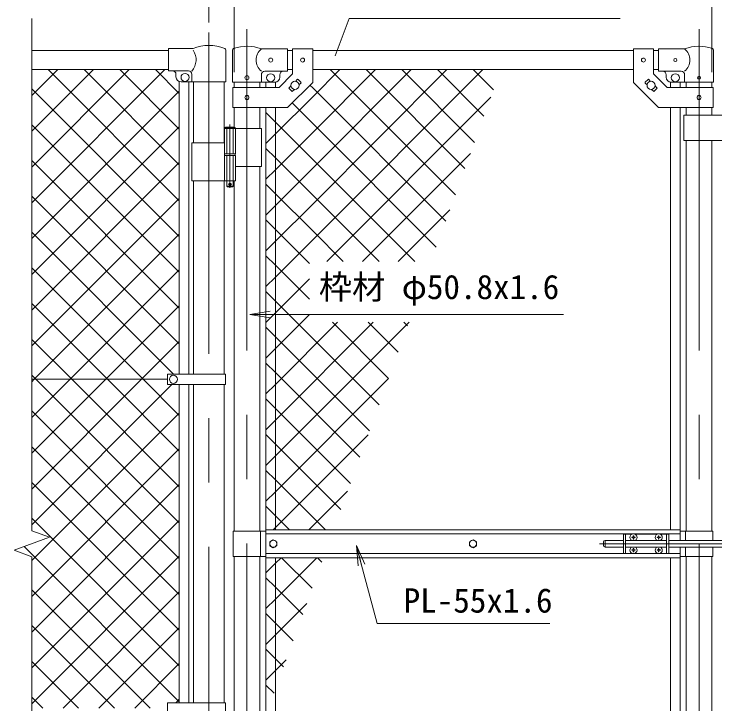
# Model space of a CAD drawing. Units: millimetres, scale not verified. Extents: x -4200 to 4200, y -2970 to 2970.
# Drawn here: x -143 to 1243, y 320 to 1684 of the extents above; entities that cross this region are included whole.
import ezdxf
from ezdxf.enums import TextEntityAlignment as Align

# ---------------------------------------------------------------- set-up
doc = ezdxf.new("R2010")
doc.units = ezdxf.units.MM
doc.header["$LTSCALE"] = 20
doc.linetypes.add('DASHED', pattern=[7.5, 6, -1.5])
doc.linetypes.add('USER1', pattern=[50.8, 31.75, -6.35, 6.35, -6.35])
for name, color, linetype, lineweight in [('0-1_D-STR-TXT', 7, 'Continuous', 9), ('0-2_D-BMK', 2, 'USER1', 13), ('0-3_D-STR1', 1, 'Continuous', 18), ('0-4_D-STR3', 3, 'Continuous', 13), ('0-5_D-STR-DIM', 7, 'Continuous', 9), ('0-6_0', 3, 'Continuous', 18), ('0-7_D-STR2', 7, 'Continuous', 9)]:
    doc.layers.add(name, color=color, linetype=linetype, lineweight=lineweight)
doc.styles.add('ＭＳ ゴシック', font='')
doc.styles.get('ＭＳ ゴシック').set_extended_font_data('MS Gothic')

# ---------------------------------------------------------------- blocks, each defined once
blk = doc.blocks.new('_Open')
at = {"layer": '0-6_0', "color": 7, "lineweight": 9}
blk.add_line((-20, 3.33), (0, 0), dxfattribs=at)
blk.add_lwpolyline([(-20, -3.33), (0, 0), (-20, 0)], dxfattribs=at)

msp = doc.modelspace()

# ---------------------------------------------------------------- linework, layer by layer
at = {"layer": '0-1_D-STR-TXT'}
for points in [[(1056.01, 1674.92), (519.81, 1674.92), (492.17, 1601.15)], [(943.7, 1089.57), (522.87, 1089.57), (325.72, 1089.57)], [(916.45, 479.33), (575.17, 479.33), (534.66, 631.48)]]:
    msp.add_lwpolyline(points, dxfattribs=at)
at = {"layer": '0-2_D-BMK'}
for p, q in [((317.71, 1653.33), (317.71, -385.07)), ((1211.91, 1653.33), (1211.91, -385.07)), ((242.31, 1646.83), (242.31, -469.81)), ((284.15, 1465.01), (284.15, 1340.13)), ((287.78, 1347.09), (280.53, 1347.09)), ((1014.84, 636.59), (1639.29, 636.59))]:
    msp.add_line(p, q, dxfattribs=at)
at = {"layer": '0-3_D-STR1'}
for p, q in [((162.31, 1611.59), (-107.69, 1611.59)), ((397.71, 1611.59), (407.71, 1611.59)), ((447.71, 1611.59), (1081.91, 1611.59)), ((1121.91, 1611.59), (1131.91, 1611.59)), ((162.31, 1573.59), (-107.69, 1573.59)), ((397.71, 1573.59), (407.71, 1573.59)), ((447.71, 1573.59), (1081.91, 1573.59)), ((1121.91, 1573.59), (1131.91, 1573.59)), ((212.06, 1549.29), (212.06, 1429.09)), ((272.56, 1549.29), (272.56, 1429.09)), ((292.31, 1548.59), (292.31, 1538.54)), ((343.11, 1548.59), (343.11, 1538.54)), ((1186.51, 1548.59), (1186.51, 1538.54)), ((1237.31, 1548.59), (1237.31, 1538.54)), ((292.31, 1498.54), (292.31, 1460.09)), ((343.11, 1498.54), (343.11, 1457.09)), ((1186.51, 1498.54), (1186.51, 1483.54)), ((1237.31, 1498.54), (1237.31, 1483.54)), ((1186.51, 1433.54), (1186.51, 661.59)), ((1237.31, 1433.54), (1237.31, 661.59)), ((343.11, 1382.09), (343.11, 661.59)), ((212.06, 1354.09), (212.06, 972.09)), ((272.56, 1354.09), (272.56, 972.09)), ((292.31, 1354.09), (292.31, 661.59)), ((212.06, 951.09), (212.06, 322.09)), ((272.56, 951.09), (272.56, 322.09)), ((292.31, 611.59), (292.31, -105.91)), ((343.11, 611.59), (343.11, -108.91)), ((1186.51, 611.59), (1186.51, -72.41)), ((1237.31, 611.59), (1237.31, -72.41))]:
    msp.add_line(p, q, dxfattribs=at)
at = {"layer": '0-4_D-STR3'}
for p, q in [((162.31, 1571.29), (162.31, 1615.29)), ((211.18, 1615.29), (162.31, 1615.29)), ((275.71, 1612.15), (275.71, 1549.29)), ((289.16, 1548.59), (289.16, 1612.29)), ((397.71, 1614.59), (346.26, 1614.59)), ((397.71, 1614.59), (397.71, 1570.59)), ((407.71, 1614.79), (407.71, 1565.11)), ((407.71, 1614.79), (447.71, 1614.79)), ((447.71, 1614.79), (447.71, 1548.54)), ((1081.91, 1614.79), (1081.91, 1548.54)), ((1121.91, 1614.79), (1081.91, 1614.79)), ((1121.91, 1614.79), (1121.91, 1565.11)), ((1131.91, 1614.59), (1183.36, 1614.59)), ((1131.91, 1614.59), (1131.91, 1570.59)), ((1240.46, 1548.59), (1240.46, 1612.29)), ((201.91, 1571.29), (162.31, 1571.29)), ((397.71, 1570.59), (353.26, 1570.59)), ((1131.91, 1570.59), (1176.36, 1570.59)), ((177.31, 1559.29), (177.31, 1564.29)), ((208.91, 1564.29), (208.91, 1549.29)), ((346.26, 1548.59), (346.26, 1563.59)), ((381.14, 1538.54), (407.71, 1565.11)), ((382.71, 1563.59), (382.71, 1558.59)), ((413.59, 1550.5), (417.31, 1554.21)), ((418.72, 1554.21), (424.38, 1548.55)), ((1110.9, 1554.21), (1105.24, 1548.55)), ((1116.03, 1550.5), (1112.32, 1554.21)), ((1148.48, 1538.54), (1121.91, 1565.11)), ((1146.91, 1563.59), (1146.91, 1558.59)), ((1183.36, 1548.59), (1183.36, 1563.59)), ((183.96, 972.09), (183.96, 1549.87)), ((275.71, 1549.29), (187.31, 1549.29)), ((202.96, 972.09), (202.96, 1549.29)), ((289.16, 1548.59), (346.26, 1548.59)), ((346.26, 1548.59), (372.71, 1548.59)), ((355.21, 1548.59), (355.21, 1538.54)), ((374.21, 1548.59), (374.21, 1538.54)), ((401.04, 1537.95), (404.76, 1541.66)), ((420.66, 1543.42), (424.38, 1547.14)), ((1108.96, 1543.42), (1105.24, 1547.14)), ((1128.58, 1537.95), (1124.86, 1541.66)), ((1155.41, 1548.59), (1155.41, 1538.54)), ((1183.36, 1548.59), (1156.91, 1548.59)), ((1174.41, 1548.59), (1174.41, 1538.54)), ((1240.46, 1548.59), (1183.36, 1548.59)), ((290.01, 1538.54), (381.14, 1538.54)), ((290.01, 1538.54), (290.01, 1498.54)), ((401.04, 1536.53), (406.7, 1530.88)), ((408.12, 1530.88), (411.83, 1534.59)), ((1121.51, 1530.88), (1117.79, 1534.59)), ((1128.58, 1536.53), (1122.92, 1530.88)), ((1239.61, 1538.54), (1148.48, 1538.54)), ((1239.61, 1538.54), (1239.61, 1498.54)), ((355.21, 1498.54), (355.21, 664.09)), ((374.21, 1498.54), (374.21, 664.09)), ((1155.41, 1498.54), (1155.41, 664.09)), ((1174.41, 1498.54), (1174.41, 664.09)), ((1301.71, 1483.54), (1181.71, 1483.54)), ((1181.71, 1483.54), (1181.71, 1433.54)), ((273.35, 1457.09), (273.35, 1407.09)), ((346.26, 1457.09), (273.35, 1457.09)), ((274.15, 1459.09), (275.15, 1460.09)), ((274.15, 1459.09), (274.15, 1457.09)), ((274.15, 1459.09), (294.15, 1459.09)), ((293.15, 1460.09), (275.15, 1460.09)), ((294.95, 1457.09), (294.95, 1407.09)), ((346.26, 1457.09), (346.26, 1382.09)), ((273.35, 1429.09), (209.01, 1429.09)), ((209.01, 1429.09), (209.01, 1354.09)), ((1301.71, 1433.54), (1181.71, 1433.54)), ((294.95, 1407.09), (273.35, 1407.09)), ((294.95, 1404.09), (273.35, 1404.09)), ((273.35, 1404.09), (273.35, 1354.09)), ((273.65, 1407.09), (273.65, 1404.09)), ((294.65, 1404.09), (273.65, 1404.09)), ((294.65, 1407.09), (294.65, 1404.09)), ((294.95, 1404.09), (294.95, 1354.09)), ((346.26, 1382.09), (295.06, 1382.09)), ((294.95, 1354.09), (209.01, 1354.09)), ((290.15, 1354.09), (290.15, 1343.09)), ((279.15, 1342.09), (278.15, 1343.09)), ((289.15, 1342.09), (279.15, 1342.09)), ((289.15, 1342.09), (290.15, 1343.09)), ((160.31, 972.09), (160.31, 951.09)), ((275.11, 972.09), (160.31, 972.09)), ((275.11, 972.09), (275.11, 951.09)), ((-107.69, 961.59), (160.31, 961.59)), ((275.11, 951.09), (160.31, 951.09)), ((183.96, 322.09), (183.96, 951.09)), ((202.96, 322.09), (202.96, 951.09)), ((290.71, 661.59), (290.71, 611.59)), ((290.71, 661.59), (354.81, 661.59)), ((344.71, 661.59), (344.71, 611.59)), ((1174.81, 664.09), (354.81, 664.09)), ((354.81, 609.09), (354.81, 664.09)), ((1174.81, 656.09), (354.81, 656.09)), ((1062.16, 655.59), (1062.16, 617.59)), ((1079.56, 655.59), (1062.16, 655.59)), ((1066.66, 655.59), (1066.66, 617.59)), ((1081.77, 652.24), (1081.74, 650.95)), ((1082.56, 652.24), (1081.77, 652.24)), ((1082.56, 652.24), (1082.58, 650.95)), ((1129.56, 655.59), (1084.76, 655.59)), ((1131.77, 652.24), (1131.74, 650.95)), ((1132.56, 652.24), (1131.77, 652.24)), ((1132.56, 652.24), (1132.58, 650.95)), ((1152.16, 655.59), (1134.76, 655.59)), ((1147.66, 655.59), (1147.66, 617.59)), ((1152.16, 655.59), (1152.16, 617.59)), ((1174.81, 643.09), (1174.81, 664.09)), ((1238.91, 661.59), (1174.81, 661.59)), ((1184.91, 661.59), (1184.91, 643.09)), ((1238.91, 661.59), (1238.91, 643.09)), ((1022.96, 640.09), (1022.96, 633.09)), ((1037.41, 643.09), (1025.96, 643.09)), ((1025.96, 643.09), (1025.96, 630.09)), ((1037.26, 643.09), (1062.16, 643.09)), ((1066.66, 643.09), (1147.66, 643.09)), ((1079.01, 648.7), (1079.01, 649.09)), ((1080.31, 648.68), (1079.01, 648.7)), ((1081.77, 645.94), (1081.74, 647.24)), ((1082.56, 645.94), (1081.77, 645.94)), ((1082.56, 645.94), (1082.58, 647.24)), ((1084.01, 649.51), (1085.31, 649.49)), ((1085.31, 649.49), (1085.31, 649.09)), ((1130.31, 649.51), (1129.01, 649.49)), ((1129.01, 649.49), (1129.01, 649.09)), ((1131.77, 645.94), (1131.74, 647.24)), ((1132.56, 645.94), (1131.77, 645.94)), ((1132.56, 645.94), (1132.58, 647.24)), ((1134.01, 648.68), (1135.31, 648.7)), ((1135.31, 648.7), (1135.31, 649.09)), ((1152.16, 643.09), (1332.96, 643.09)), ((1037.41, 630.09), (1025.96, 630.09)), ((1037.26, 630.09), (1062.16, 630.09)), ((1066.66, 630.09), (1147.66, 630.09)), ((1079.01, 623.7), (1079.01, 624.09)), ((1081.77, 627.24), (1081.74, 625.95)), ((1082.56, 627.24), (1081.77, 627.24)), ((1082.56, 627.24), (1082.58, 625.95)), ((1084.01, 624.51), (1085.31, 624.49)), ((1085.31, 624.49), (1085.31, 624.09)), ((1085.31, 623.7), (1085.31, 624.09)), ((1130.31, 624.51), (1129.01, 624.49)), ((1129.01, 624.49), (1129.01, 624.09)), ((1131.77, 627.24), (1131.74, 625.95)), ((1132.56, 627.24), (1131.77, 627.24)), ((1132.56, 627.24), (1132.58, 625.95)), ((1134.01, 624.51), (1135.31, 624.49)), ((1135.31, 624.49), (1135.31, 624.09)), ((1135.31, 623.7), (1135.31, 624.09)), ((1152.16, 630.09), (1332.96, 630.09)), ((1174.81, 609.09), (1174.81, 630.09)), ((1184.91, 630.09), (1184.91, 611.59)), ((1238.91, 630.09), (1238.91, 611.59)), ((290.71, 611.59), (354.81, 611.59)), ((1174.81, 617.09), (354.81, 617.09)), ((1079.56, 617.59), (1062.16, 617.59)), ((1080.31, 623.68), (1079.01, 623.7)), ((1081.77, 620.94), (1081.74, 622.24)), ((1082.56, 620.94), (1081.77, 620.94)), ((1082.56, 620.94), (1082.58, 622.24)), ((1084.01, 623.68), (1085.31, 623.7)), ((1129.56, 617.59), (1084.76, 617.59)), ((1131.77, 620.94), (1131.74, 622.24)), ((1132.56, 620.94), (1131.77, 620.94)), ((1132.56, 620.94), (1132.58, 622.24)), ((1134.01, 623.68), (1135.31, 623.7)), ((1152.16, 617.59), (1134.76, 617.59)), ((1238.91, 611.59), (1174.81, 611.59)), ((1174.81, 609.09), (354.81, 609.09)), ((355.21, 609.09), (355.21, -225.36)), ((374.21, 609.09), (374.21, -225.36)), ((1155.41, 609.09), (1155.41, -72.41)), ((1174.41, 609.09), (1174.41, -72.41)), ((160.31, 322.09), (160.31, 301.09)), ((275.11, 322.09), (160.31, 322.09)), ((275.11, 322.09), (275.11, 301.09))]:
    msp.add_line(p, q, dxfattribs=at)
at = {"layer": '0-4_D-STR3', "linetype": 'DASHED'}
for p, q in [((277.85, 1457.09), (277.85, 1407.09)), ((290.45, 1457.09), (290.45, 1407.09)), ((277.85, 1404.09), (277.85, 1354.09)), ((290.45, 1404.09), (290.45, 1354.09))]:
    msp.add_line(p, q, dxfattribs=at)
at = {"layer": '0-4_D-STR3'}
for points in [[(290.01, 1498.54), (397.71, 1498.54), (447.71, 1548.54)], [(1239.61, 1498.54), (1131.91, 1498.54), (1081.91, 1548.54)], [(293.15, 1460.09), (294.15, 1459.09), (294.15, 1457.09)], [(278.15, 1354.09), (278.15, 1343.09), (290.15, 1343.09)], [(1080.31, 649.51), (1079.01, 649.49), (1079.01, 649.09)], [(1084.01, 648.68), (1085.31, 648.7), (1085.31, 649.09)], [(1130.31, 648.68), (1129.01, 648.7), (1129.01, 649.09)], [(1134.01, 649.51), (1135.31, 649.49), (1135.31, 649.09)], [(1080.31, 624.51), (1079.01, 624.49), (1079.01, 624.09)], [(1130.31, 623.68), (1129.01, 623.7), (1129.01, 624.09)]]:
    msp.add_lwpolyline(points, dxfattribs=at)
for points in [[(369.81, 644.69), (376.83, 640.64), (376.83, 632.54), (369.81, 628.49), (362.8, 632.54), (362.8, 640.64)], [(764.81, 644.69), (771.83, 640.64), (771.83, 632.54), (764.81, 628.49), (757.8, 632.54), (757.8, 640.64)]]:
    msp.add_lwpolyline(points, close=True, dxfattribs=at)
for centre, radius in [((364.71, 1592.59), 4), ((427.71, 1592.54), 4), ((1101.91, 1592.54), 4), ((1164.91, 1592.59), 3), ((195.31, 1558.29), 8), ((317.71, 1557.59), 4), ((364.71, 1557.59), 8), ((1164.91, 1557.59), 8), ((1211.91, 1557.59), 3), ((412.71, 1542.54), 8), ((1116.91, 1542.54), 8), ((317.71, 1518.54), 4), ((1211.91, 1518.54), 4), ((284.15, 1347.09), 2.5), ((172.31, 961.59), 8), ((369.81, 636.59), 7.03), ((764.81, 636.59), 7.03)]:
    msp.add_circle(centre, radius, dxfattribs=at)
for centre, radius, start, end in [((183.78, 1593.35), 33.4, 317.7041, 33.64086), ((242.31, 1541.6), 80, 66.89371, 112.90125), ((272.41, 1612.15), 3.3, 0, 66.89371), ((292.46, 1612.29), 3.3, 109.22051, 180), ((317.71, 1539.86), 80, 69.0916, 109.22051), ((364.46, 1592.59), 28.55, 129.59418, 230.40582), ((1211.91, 1539.86), 80, 70.77949, 110.9084), ((1165.17, 1592.59), 28.55, 309.59418, 50.40582), ((1237.16, 1612.29), 3.3, 0, 70.77949), ((170.31, 1564.29), 7, 0, 90), ((201.91, 1564.29), 7, 0, 90), ((353.26, 1563.59), 7, 90, 180), ((389.71, 1563.59), 7, 90, 180), ((1139.91, 1563.59), 7, 0, 90), ((1176.36, 1563.59), 7, 0, 90), ((187.31, 1559.29), 10, 180, 270), ((372.71, 1558.59), 10, 270, 0), ((418.01, 1553.5), 1, 45, 135), ((1111.61, 1553.5), 1, 45, 135), ((1156.91, 1558.59), 10, 180, 270), ((423.67, 1547.85), 1, 315, 45), ((1105.95, 1547.85), 1, 135, 225), ((401.75, 1537.24), 1, 135, 225), ((407.41, 1531.58), 1, 225, 315), ((1122.21, 1531.58), 1, 225, 315), ((1127.87, 1537.24), 1, 315, 45), ((1082.16, 649.09), 7, 0, 180), ((1132.16, 649.09), 7, 0, 180), ((1025.96, 640.09), 3, 90, 180), ((1082.16, 649.09), 7, 180, 238.99728), ((1080.26, 651), 1.49, 270, 0), ((1080.26, 647.19), 1.49, 0, 90), ((1084.07, 651), 1.49, 180, 270), ((1084.07, 647.19), 1.49, 90, 180), ((1082.16, 649.09), 7, 301.00272, 0), ((1132.16, 649.09), 7, 180, 238.99728), ((1130.26, 651), 1.49, 270, 0), ((1130.26, 647.19), 1.49, 0, 90), ((1134.07, 651), 1.49, 180, 270), ((1134.07, 647.19), 1.49, 90, 180), ((1132.16, 649.09), 7, 301.00272, 0), ((1025.96, 633.09), 3, 180, 270), ((1082.16, 624.09), 7, 121.00272, 180), ((1082.16, 624.09), 7, 180, 0), ((1080.26, 626), 1.49, 270, 0), ((1084.07, 626), 1.49, 180, 270), ((1082.16, 624.09), 7, 0, 58.99728), ((1132.16, 624.09), 7, 121.00272, 180), ((1132.16, 624.09), 7, 180, 0), ((1130.26, 626), 1.49, 270, 0), ((1134.07, 626), 1.49, 180, 270), ((1132.16, 624.09), 7, 0, 58.99728), ((1080.26, 622.19), 1.49, 0, 90), ((1084.07, 622.19), 1.49, 90, 180), ((1130.26, 622.19), 1.49, 0, 90), ((1134.07, 622.19), 1.49, 90, 180)]:
    msp.add_arc(centre, radius, start, end, dxfattribs=at)
at = {"layer": '0-5_D-STR-DIM'}
for p, q in [((242.31, 1666.83), (242.31, 1927.83)), ((292.31, 1568.59), (292.31, 1807.83)), ((1237.31, 1568.59), (1237.31, 1807.83)), ((1237.31, 1568.59), (1237.31, 1807.83)), ((-107.69, 662.25), (-107.69, 1674.59)), ((-72.45, 649.42), (-107.69, 662.25)), ((-142.93, 623.77), (-72.45, 649.42)), ((-107.69, 610.94), (-142.93, 623.77)), ((-107.69, -481.41), (-107.69, 610.94))]:
    msp.add_line(p, q, dxfattribs=at)
at = {"layer": '0-7_D-STR2'}
for p, q in [((-107.69, 1522.45), (-56.54, 1573.59)), ((-107.69, 1451.74), (14.17, 1573.59)), ((-107.69, 1381.03), (84.88, 1573.59)), ((-107.69, 1310.32), (155.59, 1573.59)), ((183.96, 1314.48), (-75.16, 1573.59)), ((183.96, 1385.19), (-4.44, 1573.59)), ((183.96, 1455.9), (66.27, 1573.59)), ((183.96, 1526.61), (136.98, 1573.59)), ((447.71, 1520.16), (501.15, 1573.59)), ((447.71, 1449.44), (571.86, 1573.59)), ((447.71, 1378.73), (642.57, 1573.59)), ((447.71, 1308.02), (713.28, 1573.59)), ((447.71, 1237.31), (783.99, 1573.59)), ((729.92, 1326.22), (482.54, 1573.59)), ((748.78, 1378.06), (553.25, 1573.59)), ((767.65, 1429.9), (623.96, 1573.59)), ((786.52, 1481.74), (694.67, 1573.59)), ((805.39, 1533.58), (765.38, 1573.59)), ((447.71, 1537.71), (442.3, 1543.13)), ((183.96, 1243.77), (-107.69, 1535.42)), ((-107.69, 1239.61), (183.96, 1531.26)), ((711.05, 1274.38), (447.71, 1537.71)), ((374.21, 1446.66), (447.71, 1520.16)), ((475.46, 1194.35), (800.07, 1518.96)), ((355.21, 1498.37), (355.39, 1498.54)), ((447.71, 1467), (406.94, 1507.77)), ((374.21, 1469.79), (355.21, 1488.79)), ((447.71, 1396.29), (374.21, 1469.79)), ((183.96, 1173.06), (-107.69, 1464.71)), ((-107.69, 1168.9), (183.96, 1460.55)), ((692.18, 1222.53), (447.71, 1467)), ((355.21, 1427.66), (374.21, 1446.66)), ((374.21, 1375.94), (447.71, 1449.44)), ((374.21, 1399.08), (355.21, 1418.08)), ((546.17, 1194.35), (759.6, 1407.78)), ((183.96, 1102.34), (-107.69, 1393.99)), ((-107.69, 1098.19), (183.96, 1389.84)), ((447.71, 1325.58), (374.21, 1399.08)), ((649.66, 1194.35), (447.71, 1396.29)), ((355.21, 1356.94), (374.21, 1375.94)), ((374.21, 1305.23), (447.71, 1378.73)), ((183.96, 1031.63), (-107.69, 1323.28)), ((-107.69, 1027.48), (183.96, 1319.13)), ((578.94, 1194.35), (447.71, 1325.58)), ((355.21, 1286.23), (374.21, 1305.23)), ((374.21, 1234.52), (447.71, 1308.02)), ((616.88, 1194.35), (719.14, 1296.61)), ((374.21, 1257.66), (355.21, 1276.66)), ((172.79, 972.09), (-107.69, 1252.57)), ((-102.86, 961.59), (183.96, 1248.42)), ((441.41, 1190.46), (374.21, 1257.66)), ((355.21, 1215.52), (374.21, 1234.52)), ((374.21, 1163.81), (447.71, 1237.31)), ((374.21, 1186.95), (355.21, 1205.95)), ((112.58, 961.59), (-107.69, 1181.86)), ((441.41, 1119.75), (374.21, 1186.95)), ((-32.15, 961.59), (183.96, 1177.7)), ((355.21, 1144.81), (374.21, 1163.81)), ((374.21, 1093.1), (441.41, 1160.3)), ((374.21, 1116.24), (355.21, 1135.24)), ((41.87, 961.59), (-107.69, 1111.15)), ((578.96, 911.48), (374.21, 1116.24)), ((38.56, 961.59), (183.96, 1106.99)), ((355.21, 1074.1), (374.21, 1093.1)), ((374.21, 1022.39), (441.41, 1089.59)), ((374.21, 810.26), (638.21, 1074.26)), ((597.83, 963.33), (486.81, 1074.35)), ((616.7, 1015.17), (557.52, 1074.35)), ((635.57, 1067.01), (628.23, 1074.35)), ((374.21, 1045.53), (355.21, 1064.53)), ((-28.84, 961.59), (-107.69, 1040.44)), ((560.1, 859.64), (374.21, 1045.53)), ((109.27, 961.59), (183.96, 1036.28)), ((355.21, 1003.39), (374.21, 1022.39)), ((374.21, 974.82), (355.21, 993.82)), ((541.23, 807.8), (374.21, 974.82)), ((-99.55, 961.59), (-107.69, 969.73)), ((-107.69, 956.77), (-102.86, 961.59)), ((-107.69, 886.05), (-32.15, 961.59)), ((-107.69, 815.34), (38.56, 961.59)), ((-107.69, 744.63), (109.27, 961.59)), ((183.96, 678.08), (-99.55, 961.59)), ((183.96, 748.79), (-28.84, 961.59)), ((183.96, 819.5), (41.87, 961.59)), ((183.96, 890.21), (112.58, 961.59)), ((374.21, 739.55), (597.75, 963.08)), ((-107.69, 673.92), (169.48, 951.09)), ((374.21, 904.1), (355.21, 923.1)), ((522.36, 755.96), (374.21, 904.1)), ((183.96, 607.37), (-107.69, 899.02)), ((-107.69, 603.21), (183.96, 894.86)), ((374.21, 833.39), (355.21, 852.39)), ((503.49, 704.12), (374.21, 833.39)), ((183.96, 536.66), (-107.69, 828.31)), ((-107.69, 532.5), (183.96, 824.15)), ((355.21, 791.26), (374.21, 810.26)), ((183.96, 465.95), (-107.69, 757.6)), ((-107.69, 461.79), (183.96, 753.44)), ((355.21, 720.55), (374.21, 739.55)), ((440.18, 664.09), (516.82, 740.73)), ((183.96, 395.24), (-107.69, 686.89)), ((-107.69, 391.08), (183.96, 682.73)), ((183.96, 324.53), (-122.66, 631.15)), ((-107.69, 320.37), (183.96, 612.02)), ((446.88, 548.59), (386.38, 609.09)), ((465.75, 600.43), (457.09, 609.09)), ((374.21, 550.55), (355.21, 569.55)), ((126.18, 311.59), (-107.69, 545.47)), ((-45.75, 311.59), (183.96, 541.31)), ((428.01, 496.75), (374.21, 550.55)), ((374.21, 456.71), (435.89, 518.38)), ((374.21, 479.84), (355.21, 498.84)), ((55.47, 311.59), (-107.69, 474.76)), ((409.14, 444.91), (374.21, 479.84)), ((24.96, 311.59), (183.96, 470.6)), ((355.21, 437.71), (374.21, 456.71)), ((374.21, 409.13), (355.21, 428.13)), ((-15.24, 311.59), (-107.69, 404.05)), ((390.28, 393.07), (374.21, 409.13)), ((374.21, 386), (395.42, 407.21)), ((95.67, 311.59), (183.96, 399.89)), ((355.21, 367), (374.21, 386)), ((371.41, 341.22), (355.21, 357.42)), ((-85.95, 311.59), (-107.69, 333.33)), ((176.88, 322.09), (183.96, 329.18))]:
    msp.add_line(p, q, dxfattribs=at)
for points in [[(508.23, 1194.35), (447.71, 1254.87), (374.21, 1328.37), (355.21, 1347.37)], [(355.21, 932.68), (374.21, 951.68), (496.88, 1074.35)], [(355.21, 861.97), (374.21, 880.97), (567.59, 1074.35)], [(369.47, 664.09), (374.21, 668.84), (557.28, 851.91)], [(472.8, 664.09), (374.21, 762.68), (355.21, 781.68)], [(402.09, 664.09), (374.21, 691.97), (355.21, 710.97)], [(355.21, 579.13), (374.21, 598.13), (385.18, 609.09)], [(355.21, 508.42), (374.21, 527.42), (455.89, 609.09)]]:
    msp.add_lwpolyline(points, dxfattribs=at)

# ---------------------------------------------------------------- block references
at = {"layer": '0-1_D-STR-TXT', "xscale": 2, "yscale": 2}
for p, rotation in [((323.72, 1089.57), 180), ((534.14, 633.42), 104.91069)]:
    msp.add_blockref('_Open', p, dxfattribs=dict(at, rotation=rotation))

# ---------------------------------------------------------------- texts
at = {"layer": '0-1_D-STR-TXT', "style": 'ＭＳ ゴシック'}
for s, p in [('枠材 φ50.8x1.6', (459.94, 1105.71)), ('PL-55x1.6', (627.62, 486.08))]:
    msp.add_text(s, height=48.09, dxfattribs=at).set_placement(p, align=Align.BOTTOM_LEFT)

doc.saveas('drawing.dxf')
